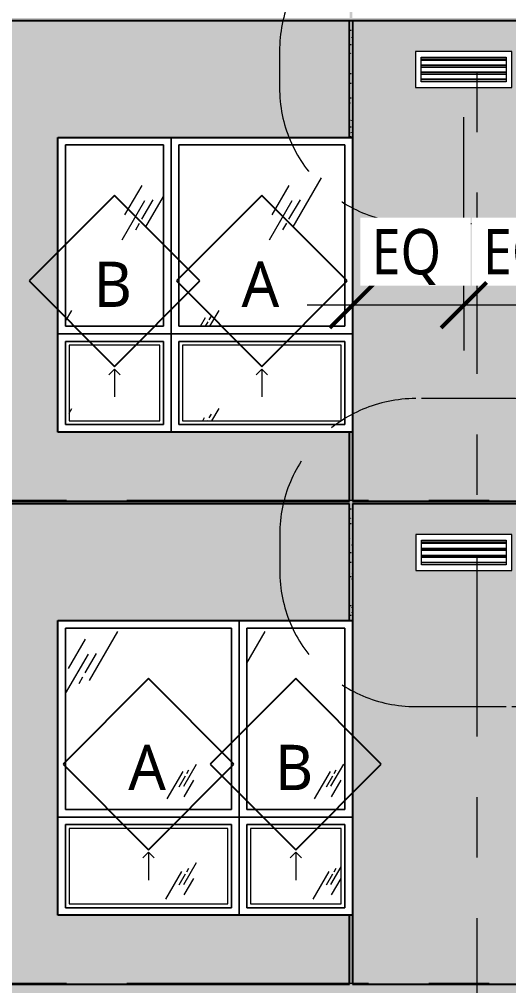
# Model space of a CAD drawing. Header units: inches. Extents: x 6 to 15224, y -733 to 6300.
# Drawn here: x 9800.9 to 9930.5, y 5348.4 to 5604.1 of the extents above; entities that cross this region are included whole.
import ezdxf

# ---------------------------------------------------------------- set-up
doc = ezdxf.new("R2010")
doc.units = ezdxf.units.IN
doc.header["$MEASUREMENT"] = 0
for name, pattern in [('Center 1_2_', [112, 64, -16, 16, -16]), ('Center 3_8_', [96, 48, -16, 16, -16]), ('Hidden 3_16_', [36, 24, -12])]:
    doc.linetypes.add(name, pattern=pattern)
for name, color, linetype, lineweight in [('A-ANNO-DIMS', 211, 'Continuous', 13), ('A-ANNO-DIMS-128', 211, 'Continuous', 13), ('A-FLOR-LEVL', 51, 'Continuous', 13), ('A-GENM', 13, 'Continuous', 18), ('A-GLAZ', 151, 'Continuous', 25), ('A-GLAZ-IDEN', 152, 'Continuous', 25), ('A-GLAZ-SILL', 1, 'Continuous', 18), ('A-WALL', 113, 'Continuous', 25), ('A-WALL-PATT', 111, 'Continuous', 25), ('M-EQPM', 50, 'Continuous', 18), ('M-EQPM-HDLN', 50, 'Hidden 3_16_', 13), ('S-GRID', 1, 'Continuous', 13)]:
    doc.layers.add(name, color=color, linetype=linetype, lineweight=lineweight)
doc.styles.add('Open Sans_5', font='OpenSans-Regular.ttf', dxfattribs={"height": 12})
doc.styles.add('Open Sans_8', font='OpenSans-Regular.ttf', dxfattribs={"width": 0.88, "height": 12})
doc.dimstyles.new('Linear_-_3_32___Rounded_1_4___1', dxfattribs={"dimscale": 12, "dimtxt": 12.89496, "dimasz": 1, "dimexe": 1, "dimexo": 0.666667, "dimgap": 0.333333, "dimtad": 1, "dimrnd": 0.25, "dimzin": 3, "dimdsep": 46, "dimlunit": 4, "dimtxsty": 'Open Sans_8', "dimblk1": 'OBLIQUE', "dimblk2": 'OBLIQUE', "dimsah": 1, "dimcen": 0.09, "dimdle": 1, "dimadec": 3, "dimazin": 2, "dimtfac": 1, "dimtdec": 4, "dimtix": 1, "dimtmove": 0, "dimatfit": 3, "dimfxl": 1, "dimtvp": 1, "dimtfill": 1, "dimfrac": 2, "dimtolj": 1, "dimtzin": 0, "dimarcsym": 2})
pattern_1 = [(0, (10796.0429, 0), (5.12, 1.28), [0.16896, -3.671, 0.16896, -3.671, -20.48]), (0, (10796.0429, 0), (5.12, 1.28), [-7.68, 0.16896, -7.511, 0.16896, -3.671, -8.96]), (0, (10796.0429, 0), (5.12, 1.28), [-19.2, 0.16896, -2.391, 0.16896, -6.231]), (120, (10797.9629, 0.64), (-3.66851252, 3.79405007), [0.16896, -3.671, 0.16896, -3.671, -20.48]), (120, (10797.9629, 0.64), (-3.66851252, 3.79405007), [-7.68, 0.16896, -7.511, 0.16896, -3.671, -8.96]), (120, (10797.9629, 0.64), (-3.66851252, 3.79405007), [-19.2, 0.16896, -2.391, 0.16896, -6.231]), (240, (10798.6029, 3.2), (-1.45148748, -5.07405007), [0.16896, -3.671, 0.16896, -3.671, -20.48]), (240, (10798.6029, 3.2), (-1.45148748, -5.07405007), [-7.68, 0.16896, -7.511, 0.16896, -3.671, -8.96]), (240, (10798.6029, 3.2), (-1.45148748, -5.07405007), [-19.2, 0.16896, -2.391, 0.16896, -6.231])]

# ---------------------------------------------------------------- blocks, each defined once
blk = doc.blocks.new('1-2 WD Adaptive - 4-0_x6_-6_-V167-EAST ELEVATION')
at = {"layer": 'A-GLAZ', "lineweight": 13}
h = blk.add_hatch(dxfattribs=at)
h.set_pattern_fill('FP_350', color=256, style=0, pattern_type=2)
h.set_pattern_definition([(59.808, (2565.497, 5432.806), (144.0017, 239.99866), [9, -754.581]), (59.808, (2564.763, 5426.193), (144.0017, 239.99866), [12, -751.581]), (59.808, (2569.948, 5431.623), (144.0017, 239.99866), [6, -757.581]), (59.808, (2568.359, 5428.844), (144.0017, 239.99866), [2, -761.581]), (59.808, (2571.054, 5429.598), (144.0017, 239.99866), [15, -748.581]), (59.808, (2596.472, 5399.404), (144.0017, 239.99866), [5.063, -758.519]), (59.808, (2596.031, 5401.668), (144.0017, 239.99866), [6.75, -756.831]), (59.808, (2594.822, 5401.525), (144.0017, 239.99866), [3.375, -760.206]), (59.808, (2596.853, 5405.029), (144.0017, 239.99866), [1.125, -762.456]), (59.808, (2591.639, 5398.297), (144.0017, 239.99866), [8.437, -755.144])])
h.paths.add_polyline_path([(2580, 5395), (2580, 5443), (2536, 5443), (2536, 5395)])
at = {"layer": 'A-GLAZ-SILL', "lineweight": 13}
h = blk.add_hatch(dxfattribs=at)
h.set_pattern_fill('FP_349', color=256, style=0, pattern_type=2)
h.set_pattern_definition([(59.808, (2565.497, 5406.806), (144.0017, 239.99866), [9, -754.581]), (59.808, (2564.763, 5400.193), (144.0017, 239.99866), [12, -751.581]), (59.808, (2569.948, 5405.623), (144.0017, 239.99866), [6, -757.581]), (59.808, (2568.359, 5402.844), (144.0017, 239.99866), [2, -761.581]), (59.808, (2571.054, 5403.598), (144.0017, 239.99866), [15, -748.581]), (59.808, (2596.472, 5373.404), (144.0017, 239.99866), [5.063, -758.519]), (59.808, (2596.031, 5375.668), (144.0017, 239.99866), [6.75, -756.831]), (59.808, (2594.822, 5375.525), (144.0017, 239.99866), [3.375, -760.206]), (59.808, (2596.853, 5379.029), (144.0017, 239.99866), [1.125, -762.456]), (59.808, (2591.639, 5372.297), (144.0017, 239.99866), [8.438, -755.144])])
h.paths.add_polyline_path([(2557, 5370), (2579, 5370), (2579, 5390), (2537, 5390), (2537, 5370)])
at = {"layer": 'A-GLAZ', "lineweight": 13}
for p, q in [((2534, 5445), (2582, 5445)), ((2534, 5367), (2534, 5445)), ((2582, 5445), (2582, 5393)), ((2582, 5445), (2582, 5367)), ((2580, 5443), (2536, 5443)), ((2536, 5443), (2536, 5395)), ((2580, 5395), (2580, 5443)), ((2536, 5395), (2580, 5395)), ((2534, 5393), (2582, 5393)), ((2582, 5393), (2534, 5393)), ((2582, 5393), (2582, 5367)), ((2580, 5391), (2536, 5391)), ((2536, 5391), (2536, 5369)), ((2580, 5369), (2580, 5391)), ((2536, 5369), (2580, 5369)), ((2582, 5367), (2534, 5367))]:
    blk.add_line(p, q, dxfattribs=at)
at = {"layer": 'A-GLAZ', "linetype": 'Hidden 3_16_', "lineweight": 13}
for q in [(2556.5, 5382.17), (2559.5, 5382.17), (2558, 5376.33)]:
    blk.add_line((2558, 5383.67), q, dxfattribs=at)
at = {"layer": 'A-GLAZ-SILL'}
for p, q in [((2536, 5443), (2580, 5443)), ((2536, 5395), (2536, 5443)), ((2580, 5443), (2536, 5443)), ((2536, 5443), (2536, 5395)), ((2580, 5443), (2580, 5395)), ((2580, 5395), (2580, 5443)), ((2580, 5395), (2536, 5395)), ((2536, 5395), (2580, 5395)), ((2536, 5391), (2580, 5391)), ((2536, 5369), (2536, 5391)), ((2580, 5391), (2536, 5391)), ((2536, 5391), (2536, 5369)), ((2579, 5390), (2537, 5390)), ((2537, 5390), (2537, 5370)), ((2579, 5370), (2579, 5390)), ((2580, 5391), (2580, 5369)), ((2580, 5369), (2580, 5391)), ((2580, 5369), (2536, 5369)), ((2536, 5369), (2580, 5369)), ((2537, 5370), (2579, 5370))]:
    blk.add_line(p, q, dxfattribs=at)
blk = doc.blocks.new('1-2 WD Adaptive - 2_-6_x6_-6_-V166-EAST ELEVATION')
at = {"layer": 'A-GLAZ', "lineweight": 13}
h = blk.add_hatch(dxfattribs=at)
h.set_pattern_fill('FP_348', color=256, style=0, pattern_type=2)
h.set_pattern_definition([(59.808, (2604.497, 5432.806), (144.0017, 239.99866), [9, -754.581]), (59.808, (2603.763, 5426.193), (144.0017, 239.99866), [12, -751.581]), (59.808, (2608.948, 5431.623), (144.0017, 239.99866), [6, -757.581]), (59.808, (2607.359, 5428.844), (144.0017, 239.99866), [2, -761.581]), (59.808, (2610.054, 5429.598), (144.0017, 239.99866), [15, -748.581]), (59.808, (2635.472, 5399.404), (144.0017, 239.99866), [5.063, -758.519]), (59.808, (2635.031, 5401.668), (144.0017, 239.99866), [6.75, -756.831]), (59.808, (2633.822, 5401.525), (144.0017, 239.99866), [3.375, -760.206]), (59.808, (2635.853, 5405.029), (144.0017, 239.99866), [1.125, -762.456]), (59.808, (2630.639, 5398.297), (144.0017, 239.99866), [8.437, -755.144])])
h.paths.add_polyline_path([(2584, 5395), (2610, 5395), (2610, 5443), (2584, 5443), (2584, 5421)])
at = {"layer": 'A-GLAZ-SILL', "lineweight": 13}
h = blk.add_hatch(dxfattribs=at)
h.set_pattern_fill('FP_347', color=256, style=0, pattern_type=2)
h.set_pattern_definition([(59.808, (2604.497, 5406.806), (144.0017, 239.99866), [9, -754.581]), (59.808, (2603.763, 5400.193), (144.0017, 239.99866), [12, -751.581]), (59.808, (2608.948, 5405.623), (144.0017, 239.99866), [6, -757.581]), (59.808, (2607.359, 5402.844), (144.0017, 239.99866), [2, -761.581]), (59.808, (2610.054, 5403.598), (144.0017, 239.99866), [15, -748.581]), (59.808, (2635.472, 5373.404), (144.0017, 239.99866), [5.063, -758.519]), (59.808, (2635.031, 5375.668), (144.0017, 239.99866), [6.75, -756.831]), (59.808, (2633.822, 5375.525), (144.0017, 239.99866), [3.375, -760.206]), (59.808, (2635.853, 5379.029), (144.0017, 239.99866), [1.125, -762.456]), (59.808, (2630.639, 5372.297), (144.0017, 239.99866), [8.438, -755.144])])
h.paths.add_polyline_path([(2598.29, 5370), (2609, 5370), (2609, 5390), (2585, 5390), (2585, 5370)])
at = {"layer": 'A-GLAZ', "lineweight": 13}
for p, q in [((2582, 5393), (2582, 5445)), ((2582, 5445), (2612, 5445)), ((2582, 5367), (2582, 5445)), ((2612, 5445), (2612, 5367)), ((2610, 5443), (2584, 5443)), ((2584, 5443), (2584, 5395)), ((2610, 5395), (2610, 5443)), ((2584, 5395), (2610, 5395)), ((2582, 5367), (2582, 5393)), ((2582, 5393), (2612, 5393)), ((2612, 5393), (2582, 5393)), ((2610, 5391), (2584, 5391)), ((2584, 5391), (2584, 5369)), ((2610, 5369), (2610, 5391)), ((2584, 5369), (2610, 5369)), ((2612, 5367), (2582, 5367))]:
    blk.add_line(p, q, dxfattribs=at)
at = {"layer": 'A-GLAZ', "linetype": 'Hidden 3_16_', "lineweight": 13}
for q in [(2595.5, 5382.17), (2598.5, 5382.17), (2597, 5376.33)]:
    blk.add_line((2597, 5383.67), q, dxfattribs=at)
at = {"layer": 'A-GLAZ-SILL'}
for p, q in [((2584, 5443), (2610, 5443)), ((2584, 5395), (2584, 5443)), ((2610, 5443), (2584, 5443)), ((2584, 5443), (2584, 5395)), ((2610, 5443), (2610, 5395)), ((2610, 5395), (2610, 5443)), ((2610, 5395), (2584, 5395)), ((2584, 5395), (2610, 5395)), ((2584, 5391), (2610, 5391)), ((2584, 5369), (2584, 5391)), ((2610, 5391), (2584, 5391)), ((2584, 5391), (2584, 5369)), ((2609, 5390), (2585, 5390)), ((2585, 5390), (2585, 5370)), ((2609, 5370), (2609, 5390)), ((2610, 5391), (2610, 5369)), ((2610, 5369), (2610, 5391)), ((2610, 5369), (2584, 5369)), ((2584, 5369), (2610, 5369)), ((2585, 5370), (2609, 5370))]:
    blk.add_line(p, q, dxfattribs=at)
blk = doc.blocks.new('1-2 WD Adaptive - 2_-6_x6_-6_-17821690-EAST ELEVATION')
at = {"layer": 'A-GLAZ', "lineweight": 13}
h = blk.add_hatch(dxfattribs=at)
h.set_pattern_fill('FP_340', color=256, style=0, pattern_type=2)
h.set_pattern_definition([(59.808, (3396.497, 5432.806), (144.0017, 239.99866), [9, -754.581]), (59.808, (3395.763, 5426.193), (144.0017, 239.99866), [12, -751.581]), (59.808, (3400.948, 5431.623), (144.0017, 239.99866), [6, -757.581]), (59.808, (3399.359, 5428.844), (144.0017, 239.99866), [2, -761.581]), (59.808, (3402.054, 5429.598), (144.0017, 239.99866), [15, -748.581]), (59.808, (3427.472, 5399.404), (144.0017, 239.99866), [5.063, -758.519]), (59.808, (3427.031, 5401.668), (144.0017, 239.99866), [6.75, -756.831]), (59.808, (3425.822, 5401.525), (144.0017, 239.99866), [3.375, -760.206]), (59.808, (3427.853, 5405.029), (144.0017, 239.99866), [1.125, -762.456]), (59.808, (3422.639, 5398.297), (144.0017, 239.99866), [8.437, -755.144])])
h.paths.add_polyline_path([(3376, 5395), (3402, 5395), (3402, 5443), (3376, 5443), (3376, 5421)])
at = {"layer": 'A-GLAZ-SILL', "lineweight": 13}
h = blk.add_hatch(dxfattribs=at)
h.set_pattern_fill('FP_339', color=256, style=0, pattern_type=2)
h.set_pattern_definition([(59.808, (3396.497, 5406.806), (144.0017, 239.99866), [9, -754.581]), (59.808, (3395.763, 5400.193), (144.0017, 239.99866), [12, -751.581]), (59.808, (3400.948, 5405.623), (144.0017, 239.99866), [6, -757.581]), (59.808, (3399.359, 5402.844), (144.0017, 239.99866), [2, -761.581]), (59.808, (3402.054, 5403.598), (144.0017, 239.99866), [15, -748.581]), (59.808, (3427.472, 5373.404), (144.0017, 239.99866), [5.063, -758.519]), (59.808, (3427.031, 5375.668), (144.0017, 239.99866), [6.75, -756.831]), (59.808, (3425.822, 5375.525), (144.0017, 239.99866), [3.375, -760.206]), (59.808, (3427.853, 5379.029), (144.0017, 239.99866), [1.125, -762.456]), (59.808, (3422.639, 5372.297), (144.0017, 239.99866), [8.438, -755.144])])
h.paths.add_polyline_path([(3382.45, 5370), (3401, 5370), (3401, 5390), (3377, 5390), (3377, 5370)])
at = {"layer": 'A-GLAZ', "lineweight": 13}
for p, q in [((3374, 5445), (3404, 5445)), ((3374, 5367), (3374, 5445)), ((3404, 5445), (3404, 5393)), ((3404, 5445), (3404, 5367)), ((3402, 5443), (3376, 5443)), ((3376, 5443), (3376, 5395)), ((3402, 5395), (3402, 5443)), ((3376, 5395), (3402, 5395)), ((3374, 5393), (3404, 5393)), ((3404, 5393), (3374, 5393)), ((3404, 5393), (3404, 5367)), ((3402, 5391), (3376, 5391)), ((3376, 5391), (3376, 5369)), ((3402, 5369), (3402, 5391)), ((3376, 5369), (3402, 5369)), ((3404, 5367), (3374, 5367))]:
    blk.add_line(p, q, dxfattribs=at)
at = {"layer": 'A-GLAZ', "linetype": 'Hidden 3_16_', "lineweight": 13}
for q in [(3387.5, 5382.17), (3390.5, 5382.17), (3389, 5376.33)]:
    blk.add_line((3389, 5383.67), q, dxfattribs=at)
at = {"layer": 'A-GLAZ-SILL'}
for p, q in [((3376, 5443), (3402, 5443)), ((3376, 5395), (3376, 5443)), ((3402, 5443), (3376, 5443)), ((3376, 5443), (3376, 5395)), ((3402, 5443), (3402, 5395)), ((3402, 5395), (3402, 5443)), ((3402, 5395), (3376, 5395)), ((3376, 5395), (3402, 5395)), ((3376, 5391), (3402, 5391)), ((3376, 5369), (3376, 5391)), ((3402, 5391), (3376, 5391)), ((3376, 5391), (3376, 5369)), ((3401, 5390), (3377, 5390)), ((3377, 5390), (3377, 5370)), ((3401, 5370), (3401, 5390)), ((3402, 5391), (3402, 5369)), ((3402, 5369), (3402, 5391)), ((3402, 5369), (3376, 5369)), ((3376, 5369), (3402, 5369)), ((3377, 5370), (3401, 5370))]:
    blk.add_line(p, q, dxfattribs=at)
blk = doc.blocks.new('1-2 WD Adaptive - 4-0_x6_-6_-12420702-EAST ELEVATION')
at = {"layer": 'A-GLAZ', "lineweight": 13}
h = blk.add_hatch(dxfattribs=at)
h.set_pattern_fill('FP_338', color=256, style=0, pattern_type=2)
h.set_pattern_definition([(59.808, (3435.497, 5432.806), (144.0017, 239.99866), [9, -754.581]), (59.808, (3434.763, 5426.193), (144.0017, 239.99866), [12, -751.581]), (59.808, (3439.948, 5431.623), (144.0017, 239.99866), [6, -757.581]), (59.808, (3438.359, 5428.844), (144.0017, 239.99866), [2, -761.581]), (59.808, (3441.054, 5429.598), (144.0017, 239.99866), [15, -748.581]), (59.808, (3466.472, 5399.404), (144.0017, 239.99866), [5.063, -758.519]), (59.808, (3466.031, 5401.668), (144.0017, 239.99866), [6.75, -756.831]), (59.808, (3464.822, 5401.525), (144.0017, 239.99866), [3.375, -760.206]), (59.808, (3466.853, 5405.029), (144.0017, 239.99866), [1.125, -762.456]), (59.808, (3461.639, 5398.297), (144.0017, 239.99866), [8.437, -755.144])])
h.paths.add_polyline_path([(3450, 5395), (3450, 5443), (3406, 5443), (3406, 5395), (3447.8, 5395)])
at = {"layer": 'A-GLAZ-SILL', "lineweight": 13}
h = blk.add_hatch(dxfattribs=at)
h.set_pattern_fill('FP_337', color=256, style=0, pattern_type=2)
h.set_pattern_definition([(59.808, (3435.497, 5406.806), (144.0017, 239.99866), [9, -754.581]), (59.808, (3434.763, 5400.193), (144.0017, 239.99866), [12, -751.581]), (59.808, (3439.948, 5405.623), (144.0017, 239.99866), [6, -757.581]), (59.808, (3438.359, 5402.844), (144.0017, 239.99866), [2, -761.581]), (59.808, (3441.054, 5403.598), (144.0017, 239.99866), [15, -748.581]), (59.808, (3466.472, 5373.404), (144.0017, 239.99866), [5.063, -758.519]), (59.808, (3466.031, 5375.668), (144.0017, 239.99866), [6.75, -756.831]), (59.808, (3464.822, 5375.525), (144.0017, 239.99866), [3.375, -760.206]), (59.808, (3466.853, 5379.029), (144.0017, 239.99866), [1.125, -762.456]), (59.808, (3461.639, 5372.297), (144.0017, 239.99866), [8.438, -755.144])])
h.paths.add_polyline_path([(3415.13, 5370), (3449, 5370), (3449, 5390), (3407, 5390), (3407, 5370)])
at = {"layer": 'A-GLAZ', "lineweight": 13}
for p, q in [((3404, 5393), (3404, 5445)), ((3404, 5445), (3452, 5445)), ((3404, 5367), (3404, 5445)), ((3452, 5445), (3452, 5367)), ((3450, 5443), (3406, 5443)), ((3406, 5443), (3406, 5395)), ((3450, 5395), (3450, 5443)), ((3406, 5395), (3450, 5395)), ((3404, 5367), (3404, 5393)), ((3404, 5393), (3452, 5393)), ((3452, 5393), (3404, 5393)), ((3450, 5391), (3406, 5391)), ((3406, 5391), (3406, 5369)), ((3450, 5369), (3450, 5391)), ((3406, 5369), (3450, 5369)), ((3452, 5367), (3404, 5367))]:
    blk.add_line(p, q, dxfattribs=at)
at = {"layer": 'A-GLAZ', "linetype": 'Hidden 3_16_', "lineweight": 13}
for q in [(3426.5, 5382.17), (3429.5, 5382.17), (3428, 5376.33)]:
    blk.add_line((3428, 5383.67), q, dxfattribs=at)
at = {"layer": 'A-GLAZ-SILL'}
for p, q in [((3406, 5443), (3450, 5443)), ((3406, 5395), (3406, 5443)), ((3450, 5443), (3406, 5443)), ((3406, 5443), (3406, 5395)), ((3450, 5443), (3450, 5395)), ((3450, 5395), (3450, 5443)), ((3450, 5395), (3406, 5395)), ((3406, 5395), (3450, 5395)), ((3406, 5391), (3450, 5391)), ((3406, 5369), (3406, 5391)), ((3450, 5391), (3406, 5391)), ((3406, 5391), (3406, 5369)), ((3449, 5390), (3407, 5390)), ((3407, 5390), (3407, 5370)), ((3449, 5370), (3449, 5390)), ((3450, 5391), (3450, 5369)), ((3450, 5369), (3450, 5391)), ((3450, 5369), (3406, 5369)), ((3406, 5369), (3450, 5369)), ((3407, 5370), (3449, 5370))]:
    blk.add_line(p, q, dxfattribs=at)
blk = doc.blocks.new('ME Louvers w Trim-AM - 24_ x 8_-17810076-EAST ELEVATION')
at = {"layer": 'A-GENM', "lineweight": 13}
for p, q in [((355.25, 5465.75), (332.75, 5465.75)), ((332.75, 5465.48), (355.25, 5465.48)), ((355.25, 5464.1), (332.75, 5464.1)), ((355.25, 5463.95), (332.75, 5463.95)), ((355.25, 5463.9), (332.75, 5463.9)), ((332.75, 5463.63), (355.25, 5463.63)), ((355.25, 5462.25), (332.75, 5462.25)), ((355.25, 5462.1), (332.75, 5462.1)), ((355.25, 5462.05), (332.75, 5462.05)), ((332.75, 5461.78), (355.25, 5461.78)), ((355.25, 5460.4), (332.75, 5460.4)), ((355.25, 5460.25), (332.75, 5460.25))]:
    blk.add_line(p, q, dxfattribs=at)
at = {"layer": 'M-EQPM'}
for p, q in [((331.25, 5467.75), (331.25, 5458.25)), ((356.75, 5467.75), (331.25, 5467.75)), ((332.75, 5466.25), (355.25, 5466.25)), ((332.75, 5459.75), (332.75, 5466.25)), ((355.25, 5466.25), (355.25, 5459.75)), ((356.75, 5458.25), (356.75, 5467.75)), ((331.25, 5458.25), (356.75, 5458.25)), ((355.25, 5459.75), (332.75, 5459.75))]:
    blk.add_line(p, q, dxfattribs=at)
at = {"layer": 'M-EQPM-HDLN'}
for p, q in [((356.75, 5503.75), (331.25, 5503.75)), ((295.25, 5467.75), (295.25, 5458.25)), ((392.75, 5458.25), (392.75, 5467.75)), ((331.25, 5422.25), (356.75, 5422.25))]:
    blk.add_line(p, q, dxfattribs=at)
for centre, start, end in [((331.25, 5467.75), 90, 180), ((356.75, 5467.75), 0, 90), ((331.25, 5458.25), 180, 270), ((356.75, 5458.25), 270, 360)]:
    blk.add_arc(centre, 36, start, end, dxfattribs=at)
blk = doc.blocks.new('TAG Window-AM - Standard-51685-EAST ELEVATION')
at = {"layer": 'A-GLAZ-IDEN'}
for p, q in [((3827, 5941.13), (3804.37, 5918.5)), ((3849.63, 5918.5), (3827, 5941.13)), ((3804.37, 5918.5), (3827, 5895.87)), ((3827, 5895.87), (3849.63, 5918.5))]:
    blk.add_line(p, q, dxfattribs=at)
blk = doc.blocks.new('DIMBLOCK57-EAST ELEVATION')
at = {"layer": 'A-ANNO-DIMS-128'}
for p, q in [((9918.62, 5528.49), (9918.62, 5578.27)), ((9948.12, 5528.49), (9948.12, 5540.49)), ((9960.12, 5528.49), (9918.62, 5528.49)), ((9918.62, 5528.49), (9918.62, 5516.49)), ((9948.12, 5528.49), (9948.12, 5528))]:
    blk.add_line(p, q, dxfattribs=at)
at = {"layer": 'A-ANNO-DIMS-128', "lineweight": 50}
for p, q in [((9918.62, 5528.49), (9924.62, 5534.49)), ((9948.12, 5528.49), (9954.12, 5534.49)), ((9918.62, 5528.49), (9912.62, 5522.49)), ((9948.12, 5528.49), (9942.12, 5522.49))]:
    blk.add_line(p, q, dxfattribs=at)
at = {"layer": 'A-ANNO-DIMS-128', "color": 0, "insert": (9923.7, 5548.63), "char_height": 12, "width": 23.2109, "attachment_point": 1, "line_spacing_factor": 1.151336, "style": 'Open Sans_8', "bg_fill": 3, "box_fill_scale": 1.25, "bg_fill_color": 256, "bg_fill_true_color": 13158600, "bg_fill_transparency": 0}
blk.add_mtext('EQ', dxfattribs=at)
blk = doc.blocks.new('_Oblique')
at = {"color": 0, "linetype": 'ByBlock', "lineweight": -2}
blk.add_line((-0.5, -0.5), (0.5, 0.5), dxfattribs=at)
blk = doc.blocks.new('DIMBLOCK58-EAST ELEVATION')
at = {"layer": 'A-ANNO-DIMS-128'}
for p, q in [((9918.62, 5528.49), (9918.62, 5578.27)), ((9889.12, 5528.49), (9889.12, 5540.49)), ((9918.62, 5528.49), (9877.12, 5528.49)), ((9889.12, 5528.49), (9889.12, 5528)), ((9918.62, 5528.49), (9918.62, 5516.49))]:
    blk.add_line(p, q, dxfattribs=at)
at = {"layer": 'A-ANNO-DIMS-128', "lineweight": 50}
for p, q in [((9889.12, 5528.49), (9895.12, 5534.49)), ((9918.62, 5528.49), (9924.62, 5534.49)), ((9889.12, 5528.49), (9883.12, 5522.49)), ((9918.62, 5528.49), (9912.62, 5522.49))]:
    blk.add_line(p, q, dxfattribs=at)
at = {"layer": 'A-ANNO-DIMS-128', "color": 0, "insert": (9894.2, 5548.63), "char_height": 12, "width": 23.2109, "attachment_point": 1, "line_spacing_factor": 1.151336, "style": 'Open Sans_8', "bg_fill": 3, "box_fill_scale": 1.25, "bg_fill_color": 256, "bg_fill_true_color": 13158600, "bg_fill_transparency": 0}
blk.add_mtext('EQ', dxfattribs=at)

msp = doc.modelspace()

# ---------------------------------------------------------------- hatches: boundary and pattern name
at = {"layer": 'A-WALL-PATT', "lineweight": 13}
h = msp.add_hatch(dxfattribs=at)
h.set_pattern_fill('FP_310', color=256, style=0, pattern_type=2)
h.set_pattern_definition(pattern_1)
h.paths.add_polyline_path([(12348.55442555, 5603.75), (12348.55442555, 5604.5), (11659.92942555, 5604.5), (11659.92942555, 5622.75), (11659.17942555, 5622.75), (11659.17942555, 5604.5), (10764.49192555, 5604.5), (10764.49192555, 5731.625), (10763.74192555, 5731.625), (10763.74192555, 5604.5), (9889.11692555, 5604.5), (9889.11692555, 5622.75), (9888.36692555, 5622.75), (9888.36692555, 5604.5), (9024.11692555, 5604.5), (9024.11692555, 5622.75), (9023.36692555, 5622.75), (9023.36692555, 5604.5), (8816.17942555, 5604.5), (8816.17942555, 5603.75), (12330.11692555, 5603.75)])
h = msp.add_hatch(dxfattribs=at)
h.set_pattern_fill('FP_310', color=256, style=0, pattern_type=2)
h.set_pattern_definition(pattern_1)
h.paths.add_polyline_path([(8815.17942555, 5476.625), (9023.36692555, 5476.625), (9023.36692555, 5494.875), (8952.11692555, 5494.875), (8952.11692555, 5572.875), (9023.36692555, 5572.875), (9023.36692555, 5603.75), (8815.17942555, 5603.75), (8815.17942555, 5499.29390516)])
h.paths.add_polyline_path([(9024.11692555, 5476.625), (9888.36692555, 5476.625), (9888.36692555, 5494.875), (9811.11692555, 5494.875), (9811.11692555, 5572.875), (9888.36692555, 5572.875), (9888.36692555, 5603.75), (9024.11692555, 5603.75), (9024.11692555, 5480.23823849)])
h.paths.add_polyline_path([(9889.11692555, 5476.625), (10763.74192555, 5476.625), (10763.74192555, 5603.75), (9889.11692555, 5603.75), (9889.11692555, 5480.23823849)])
h.paths.add_polyline_path([(12348.55442555, 5476.625), (12348.55442555, 5603.75), (11659.92942555, 5603.75), (11659.92942555, 5572.875), (11707.11692555, 5572.875), (11707.11692555, 5494.875), (11659.92942555, 5494.875), (11659.92942555, 5476.625), (12325.91738735, 5476.625)])
h.paths.add_polyline_path([(10764.49192555, 5476.625), (11659.17942555, 5476.625), (11659.17942555, 5494.875), (11659.11692555, 5494.875), (11659.11692555, 5572.875), (11659.17942555, 5572.875), (11659.17942555, 5603.75), (10764.49192555, 5603.75), (10764.49192555, 5480.23823849)])
h.paths.add_polyline_path([(12228.11692555, 5494.875), (12228.11692555, 5572.875), (12330.11692555, 5572.875), (12330.11692555, 5494.875), (12260.57005402, 5494.875)])
h.paths.add_polyline_path([(12060.61692555, 5494.875), (11988.61692555, 5494.875), (11988.61692555, 5572.875), (12060.61692555, 5572.875), (12060.61692555, 5499.29390516)])
h.paths.add_polyline_path([(12162.54905402, 5494.875), (12132.11692555, 5494.875), (12132.11692555, 5572.875), (12180.11692555, 5572.875), (12180.11692555, 5494.875)])
h.paths.add_polyline_path([(11586.11692555, 5494.875), (11514.11692555, 5494.875), (11514.11692555, 5572.875), (11586.11692555, 5572.875), (11586.11692555, 5499.29390516)])
h.paths.add_polyline_path([(11820.11692555, 5494.875), (11742.11692555, 5494.875), (11742.11692555, 5572.875), (11820.11692555, 5572.875), (11820.11692555, 5499.29390516)])
h.paths.add_polyline_path([(11892.11692555, 5494.875), (11892.11692555, 5572.875), (11940.11692555, 5572.875), (11940.11692555, 5494.875), (11933.83338735, 5494.875)])
h.paths.add_polyline_path([(11244.11692555, 5494.875), (11172.11692555, 5494.875), (11172.11692555, 5572.875), (11244.11692555, 5572.875), (11244.11692555, 5499.29390516)])
h.paths.add_polyline_path([(11476.40205402, 5494.875), (11412.11692555, 5494.875), (11412.11692555, 5572.875), (11490.11692555, 5572.875), (11490.11692555, 5494.875)])
h.paths.add_polyline_path([(11316.11692555, 5494.875), (11316.11692555, 5572.875), (11364.11692555, 5572.875), (11364.11692555, 5494.875), (11345.70738735, 5494.875)])
h.paths.add_polyline_path([(11116.99172069, 5494.875), (11100.11692555, 5494.875), (11100.11692555, 5572.875), (11148.11692555, 5572.875), (11148.11692555, 5494.875)])
h.paths.add_polyline_path([(10854.11692555, 5494.875), (10782.11692555, 5494.875), (10782.11692555, 5572.875), (10854.11692555, 5572.875), (10854.11692555, 5499.29390516)])
h.paths.add_polyline_path([(10953.62338735, 5494.875), (10878.11692555, 5494.875), (10878.11692555, 5572.875), (10956.11692555, 5572.875), (10956.11692555, 5494.875)])
h.paths.add_polyline_path([(10554.11692555, 5494.875), (10482.11692555, 5494.875), (10482.11692555, 5572.875), (10554.11692555, 5572.875), (10554.11692555, 5499.29390516)])
h.paths.add_polyline_path([(11028.11692555, 5494.875), (11028.11692555, 5572.875), (11076.11692555, 5572.875), (11076.11692555, 5494.875)])
h.paths.add_polyline_path([(10698.11692555, 5494.875), (10698.11692555, 5572.875), (10746.11692555, 5572.875), (10746.11692555, 5494.875)])
h.paths.add_polyline_path([(10674.11692555, 5494.875), (10626.11692555, 5494.875), (10626.11692555, 5572.875), (10674.11692555, 5572.875), (10674.11692555, 5499.29390516)])
h.paths.add_polyline_path([(10380.11692555, 5494.875), (10380.11692555, 5572.875), (10458.11692555, 5572.875), (10458.11692555, 5494.875), (10430.84472069, 5494.875)])
h.paths.add_polyline_path([(9258.11692555, 5494.875), (9258.11692555, 5572.875), (9330.11692555, 5572.875), (9330.11692555, 5494.875), (9319.94005402, 5494.875)])
h.paths.add_polyline_path([(9402.11692555, 5494.875), (9402.11692555, 5572.875), (9450.11692555, 5572.875), (9450.11692555, 5494.875)])
h.paths.add_polyline_path([(9646.67672069, 5494.875), (9594.11692555, 5494.875), (9594.11692555, 5572.875), (9666.11692555, 5572.875), (9666.11692555, 5494.875)])
h.paths.add_polyline_path([(10320.11692555, 5494.875), (10272.11692555, 5494.875), (10272.11692555, 5572.875), (10320.11692555, 5572.875), (10320.11692555, 5499.29390516)])
h.paths.add_polyline_path([(10212.11692555, 5494.875), (10164.11692555, 5494.875), (10164.11692555, 5572.875), (10212.11692555, 5572.875), (10212.11692555, 5499.29390516)])
h.paths.add_polyline_path([(10116.11692555, 5494.875), (10068.11692555, 5494.875), (10068.11692555, 5572.875), (10116.11692555, 5572.875), (10116.11692555, 5499.29390516)])
h.paths.add_polyline_path([(10006.08705402, 5494.875), (9948.11692555, 5494.875), (9948.11692555, 5572.875), (10020.11692555, 5572.875), (10020.11692555, 5494.875)])
h.paths.add_polyline_path([(9739.11692555, 5494.875), (9739.11692555, 5572.875), (9787.11692555, 5572.875), (9787.11692555, 5494.875), (9744.69772069, 5494.875)])
h.paths.add_polyline_path([(9474.11692555, 5494.875), (9474.11692555, 5572.875), (9522.11692555, 5572.875), (9522.11692555, 5494.875), (9515.98205402, 5494.875)])
h.paths.add_polyline_path([(9108.11692555, 5494.875), (9108.11692555, 5572.875), (9186.11692555, 5572.875), (9186.11692555, 5494.875), (9123.89805402, 5494.875)])
h.paths.add_polyline_path([(8880.11692555, 5494.875), (8880.11692555, 5572.875), (8928.11692555, 5572.875), (8928.11692555, 5494.875), (8927.85605402, 5494.875)])
h.paths.add_polyline_path([(10986.29705402, 5586.125), (10979.80442555, 5586.125), (10979.80442555, 5595.625), (11005.30442555, 5595.625), (11005.30442555, 5586.125), (11002.63388735, 5586.125)])
h.paths.add_polyline_path([(11622.85248941, 5586.125), (11597.80442555, 5586.125), (11597.80442555, 5595.625), (11623.30442555, 5595.625), (11623.30442555, 5586.125)])
h.paths.add_polyline_path([(10251.13955402, 5586.125), (10229.80442555, 5586.125), (10229.80442555, 5595.625), (10255.30442555, 5595.625), (10255.30442555, 5586.125), (10253.80442555, 5586.125)])
h.paths.add_polyline_path([(9055.30442555, 5586.125), (9053.80442555, 5586.125), (9053.80442555, 5595.625), (9079.30442555, 5595.625), (9079.30442555, 5586.125), (9058.55072069, 5586.125)])
h.paths.add_polyline_path([(12205.81670233, 5586.125), (12203.80442555, 5586.125), (12203.80442555, 5595.625), (12229.30442555, 5595.625), (12229.30442555, 5586.125), (12227.80442555, 5586.125)])
h.paths.add_polyline_path([(10019.80442555, 5586.125), (10019.80442555, 5595.625), (10045.30442555, 5595.625), (10045.30442555, 5586.125), (10020.53098805, 5586.125)])
h.paths.add_polyline_path([(9929.80442555, 5586.125), (9905.80442555, 5586.125), (9905.80442555, 5595.625), (9931.30442555, 5595.625), (9931.30442555, 5586.125)])
h.paths.add_polyline_path([(9233.80442555, 5586.125), (9209.80442555, 5586.125), (9209.80442555, 5595.625), (9235.30442555, 5595.625), (9235.30442555, 5586.125)])
h.paths.add_polyline_path([(10865.4740684, 5586.125), (10841.36692555, 5586.125), (10841.36692555, 5595.625), (10866.86692555, 5595.625), (10866.86692555, 5586.125), (10866.75978269, 5586.125)])
h.paths.add_polyline_path([(11291.80442555, 5586.125), (11267.80442555, 5586.125), (11267.80442555, 5595.625), (11293.30442555, 5595.625), (11293.30442555, 5586.125)])
h.paths.add_polyline_path([(12107.80442555, 5586.125), (12083.80442555, 5586.125), (12083.80442555, 5595.625), (12109.30442555, 5595.625), (12109.30442555, 5586.125)])
h.paths.add_polyline_path([(9713.80442555, 5586.125), (9689.80442555, 5586.125), (9689.80442555, 5595.625), (9715.30442555, 5595.625), (9715.30442555, 5586.125)])
h.paths.add_polyline_path([(10601.80442555, 5586.125), (10577.80442555, 5586.125), (10577.80442555, 5595.625), (10603.30442555, 5595.625), (10603.30442555, 5586.125)])
h.paths.add_polyline_path([(11847.10241662, 5586.125), (11843.80442555, 5586.125), (11843.80442555, 5595.625), (11869.30442555, 5595.625), (11869.30442555, 5586.125), (11852.14922069, 5586.125)])
h.paths.add_polyline_path([(9557.80442555, 5586.125), (9557.80442555, 5595.625), (9583.30442555, 5595.625), (9583.30442555, 5586.125), (9558.25738071, 5586.125)])
h.paths.add_polyline_path([(10361.80442555, 5586.125), (10337.80442555, 5586.125), (10337.80442555, 5595.625), (10363.30442555, 5595.625), (10363.30442555, 5586.125)])
h = msp.add_hatch(dxfattribs=at)
h.set_pattern_fill('FP_310', color=256, style=0, pattern_type=2)
h.set_pattern_definition(pattern_1)
h.paths.add_polyline_path([(10602.11692555, 5475.875), (12348.55442555, 5475.875), (12348.55442555, 5476.625), (11659.92942555, 5476.625), (11659.92942555, 5494.875), (11659.17942555, 5494.875), (11659.17942555, 5476.625), (10764.49192555, 5476.625), (10764.49192555, 5603.75), (10763.74192555, 5603.75), (10763.74192555, 5476.625), (9889.11692555, 5476.625), (9889.11692555, 5494.875), (9888.36692555, 5494.875), (9888.36692555, 5476.625), (9024.11692555, 5476.625), (9024.11692555, 5494.875), (9023.36692555, 5494.875), (9023.36692555, 5476.625), (8816.17942555, 5476.625), (8816.17942555, 5475.875), (10594.21305402, 5475.875)])
h = msp.add_hatch(dxfattribs=at)
h.set_pattern_fill('FP_310', color=256, style=0, pattern_type=2)
h.set_pattern_definition(pattern_1)
h.paths.add_polyline_path([(9888.36692555, 5572.875), (9889.11692555, 5572.875), (9889.11692555, 5603.75), (9888.36692555, 5603.75), (9888.36692555, 5575.51657183)])
h = msp.add_hatch(dxfattribs=at)
h.set_pattern_fill('FP_310', color=256, style=0, pattern_type=2)
h.set_pattern_definition(pattern_1)
h.paths.add_polyline_path([(8824.86692555, 5330.25), (9023.36692555, 5330.25), (9023.36692555, 5348), (8824.86692555, 5348), (8824.86692555, 5346.84857183)])
h.paths.add_polyline_path([(11517.24413735, 5330.25), (11659.17942555, 5330.25), (11659.17942555, 5348), (10764.49192555, 5348), (10764.49192555, 5330.25), (11509.07572069, 5330.25)])
h.paths.add_polyline_path([(11659.92942555, 5330.25), (12348.55442555, 5330.25), (12348.55442555, 5348), (11659.92942555, 5348), (11659.92942555, 5346.84857183)])
h.paths.add_polyline_path([(9024.11692555, 5330.25), (9888.36692555, 5330.25), (9888.36692555, 5348), (9024.11692555, 5348), (9024.11692555, 5346.84857183)])
h.paths.add_polyline_path([(10267.47638735, 5330.25), (10763.74192555, 5330.25), (10763.74192555, 5348), (9889.11692555, 5348), (9889.11692555, 5330.25), (10234.80272069, 5330.25)])
h.paths.add_polyline_path([(8927.85605402, 5348.75), (9023.36692555, 5348.75), (9023.36692555, 5367), (8976.11692555, 5367), (8976.11692555, 5445), (9023.36692555, 5445), (9023.36692555, 5475.875), (8824.86692555, 5475.875), (8824.86692555, 5348.75), (8862.50872069, 5348.75)])
h.paths.add_polyline_path([(10757.58138735, 5348.75), (10763.74192555, 5348.75), (10763.74192555, 5475.875), (9889.11692555, 5475.875), (9889.11692555, 5348.75), (10692.23405402, 5348.75)])
h.paths.add_polyline_path([(12227.89638735, 5348.75), (12348.55442555, 5348.75), (12348.55442555, 5475.875), (11659.92942555, 5475.875), (11659.92942555, 5445), (11707.11692555, 5445), (11707.11692555, 5367), (11659.92942555, 5367), (11659.92942555, 5348.75), (12195.22272069, 5348.75)])
h.paths.add_polyline_path([(9319.94005402, 5348.75), (9888.36692555, 5348.75), (9888.36692555, 5367), (9811.11692555, 5367), (9811.11692555, 5445), (9888.36692555, 5445), (9888.36692555, 5475.875), (9024.11692555, 5475.875), (9024.11692555, 5348.75), (9254.59272069, 5348.75)])
h.paths.add_polyline_path([(11476.40205402, 5348.75), (11659.17942555, 5348.75), (11659.17942555, 5367), (11659.11692555, 5367), (11659.11692555, 5445), (11659.17942555, 5445), (11659.17942555, 5475.875), (10764.49192555, 5475.875), (10764.49192555, 5348.75), (11411.05472069, 5348.75)])
h.paths.add_polyline_path([(11940.11692555, 5367), (11868.11692555, 5367), (11868.11692555, 5445), (11940.11692555, 5445), (11940.11692555, 5423.07123849)])
h.paths.add_polyline_path([(12204.11692555, 5367), (12132.11692555, 5367), (12132.11692555, 5445), (12204.11692555, 5445), (12204.11692555, 5384.95990516)])
h.paths.add_polyline_path([(12330.11692555, 5367), (12252.11692555, 5367), (12252.11692555, 5445), (12330.11692555, 5445), (12330.11692555, 5384.95990516)])
h.paths.add_polyline_path([(12060.61692555, 5367), (12012.61692555, 5367), (12012.61692555, 5445), (12060.61692555, 5445), (12060.61692555, 5423.07123849)])
h.paths.add_polyline_path([(11316.11692555, 5367), (11316.11692555, 5445), (11388.11692555, 5445), (11388.11692555, 5367), (11345.70738735, 5367)])
h.paths.add_polyline_path([(11820.11692555, 5367), (11742.11692555, 5367), (11742.11692555, 5445), (11820.11692555, 5445), (11820.11692555, 5384.95990516)])
h.paths.add_polyline_path([(11514.11692555, 5367), (11514.11692555, 5445), (11562.11692555, 5445), (11562.11692555, 5367), (11541.74938735, 5367)])
h.paths.add_polyline_path([(11490.11692555, 5367), (11412.11692555, 5367), (11412.11692555, 5445), (11490.11692555, 5445), (11490.11692555, 5384.95990516)])
h.paths.add_polyline_path([(11244.11692555, 5367), (11196.11692555, 5367), (11196.11692555, 5445), (11244.11692555, 5445), (11244.11692555, 5384.95990516)])
h.paths.add_polyline_path([(10602.11692555, 5367), (10602.11692555, 5445), (10674.11692555, 5445), (10674.11692555, 5367), (10626.88672069, 5367)])
h.paths.add_polyline_path([(11148.11692555, 5367), (11100.11692555, 5367), (11100.11692555, 5445), (11148.11692555, 5445), (11148.11692555, 5384.95990516)])
h.paths.add_polyline_path([(11018.97072069, 5367), (11004.11692555, 5367), (11004.11692555, 5445), (11076.11692555, 5445), (11076.11692555, 5367)])
h.paths.add_polyline_path([(10956.11692555, 5367), (10878.11692555, 5367), (10878.11692555, 5445), (10956.11692555, 5445), (10956.11692555, 5423.07123849)])
h.paths.add_polyline_path([(10344.11692555, 5367), (10272.11692555, 5367), (10272.11692555, 5445), (10344.11692555, 5445), (10344.11692555, 5423.07123849)])
h.paths.add_polyline_path([(10746.11692555, 5367), (10698.11692555, 5367), (10698.11692555, 5445), (10746.11692555, 5445), (10746.11692555, 5423.07123849)])
h.paths.add_polyline_path([(10790.25505402, 5367), (10782.11692555, 5367), (10782.11692555, 5445), (10830.11692555, 5445), (10830.11692555, 5367), (10822.92872069, 5367)])
h.paths.add_polyline_path([(10380.11692555, 5367), (10380.11692555, 5445), (10458.11692555, 5445), (10458.11692555, 5367), (10430.84472069, 5367)])
h.paths.add_polyline_path([(9378.11692555, 5367), (9378.11692555, 5445), (9450.11692555, 5445), (9450.11692555, 5367), (9385.28738735, 5367)])
h.paths.add_polyline_path([(10212.11692555, 5367), (10140.11692555, 5367), (10140.11692555, 5445), (10212.11692555, 5445), (10212.11692555, 5423.07123849)])
h.paths.add_polyline_path([(10506.11692555, 5367), (10506.11692555, 5445), (10554.11692555, 5445), (10554.11692555, 5367)])
h.paths.add_polyline_path([(10104.10805402, 5367), (10068.11692555, 5367), (10068.11692555, 5445), (10116.11692555, 5445), (10116.11692555, 5367)])
h.paths.add_polyline_path([(9777.37138735, 5367), (9715.11692555, 5367), (9715.11692555, 5445), (9787.11692555, 5445), (9787.11692555, 5367)])
h.paths.add_polyline_path([(9996.11692555, 5367), (9948.11692555, 5367), (9948.11692555, 5445), (9996.11692555, 5445), (9996.11692555, 5423.07123849)])
h.paths.add_polyline_path([(9258.11692555, 5367), (9258.11692555, 5445), (9306.11692555, 5445), (9306.11692555, 5367)])
h.paths.add_polyline_path([(9646.67672069, 5367), (9618.11692555, 5367), (9618.11692555, 5445), (9666.11692555, 5445), (9666.11692555, 5367)])
h.paths.add_polyline_path([(8862.50872069, 5367), (8856.11692555, 5367), (8856.11692555, 5445), (8928.11692555, 5445), (8928.11692555, 5367), (8927.85605402, 5367)])
h.paths.add_polyline_path([(9084.11692555, 5367), (9084.11692555, 5445), (9186.11692555, 5445), (9186.11692555, 5367), (9123.89805402, 5367)])
h.paths.add_polyline_path([(9474.11692555, 5367), (9474.11692555, 5445), (9522.11692555, 5445), (9522.11692555, 5367), (9515.98205402, 5367)])
h.paths.add_polyline_path([(10841.4740684, 5458.25), (10841.36692555, 5458.25), (10841.36692555, 5467.75), (10866.86692555, 5467.75), (10866.86692555, 5458.25), (10842.86692555, 5458.25)])
h.paths.add_polyline_path([(11280.36005402, 5458.25), (11267.36692555, 5458.25), (11267.36692555, 5467.75), (11292.86692555, 5467.75), (11292.86692555, 5458.25), (11291.36692555, 5458.25)])
h.paths.add_polyline_path([(9931.36692555, 5458.25), (9905.86692555, 5458.25), (9905.86692555, 5467.75), (9931.36692555, 5467.75), (9931.36692555, 5458.4)])
h.paths.add_polyline_path([(9055.7240684, 5458.25), (9053.36692555, 5458.25), (9053.36692555, 5467.75), (9078.86692555, 5467.75), (9078.86692555, 5458.25), (9058.55072069, 5458.25)])
h.paths.add_polyline_path([(11599.36692555, 5458.25), (11597.86692555, 5458.25), (11597.86692555, 5467.75), (11623.36692555, 5467.75), (11623.36692555, 5458.25), (11607.09672069, 5458.25)])
h.paths.add_polyline_path([(10577.36692555, 5458.25), (10577.36692555, 5467.75), (10602.86692555, 5467.75), (10602.86692555, 5458.25), (10578.86692555, 5458.25)])
h.paths.add_polyline_path([(10019.36692555, 5458.25), (10019.36692555, 5467.75), (10044.86692555, 5467.75), (10044.86692555, 5458.25), (10020.86692555, 5458.25)])
h.paths.add_polyline_path([(9209.36692555, 5458.25), (9209.36692555, 5467.75), (9234.86692555, 5467.75), (9234.86692555, 5458.25), (9210.86692555, 5458.25)])
h.paths.add_polyline_path([(12203.36692555, 5458.25), (12203.36692555, 5467.75), (12228.86692555, 5467.75), (12228.86692555, 5458.25), (12204.11692555, 5458.25)])
h.paths.add_polyline_path([(9713.86692555, 5458.25), (9689.86692555, 5458.25), (9689.86692555, 5467.75), (9715.36692555, 5467.75), (9715.36692555, 5458.25), (9714.64371126, 5458.25)])
h.paths.add_polyline_path([(12107.61692555, 5458.25), (12083.61692555, 5458.25), (12083.61692555, 5467.75), (12109.11692555, 5467.75), (12109.11692555, 5458.25)])
h.paths.add_polyline_path([(11868.86692555, 5458.25), (11843.36692555, 5458.25), (11843.36692555, 5467.75), (11868.86692555, 5467.75), (11868.86692555, 5458.85416667)])
h.paths.add_polyline_path([(10979.36692555, 5458.25), (10979.36692555, 5467.75), (11004.86692555, 5467.75), (11004.86692555, 5458.25), (10980.86692555, 5458.25)])
h.paths.add_polyline_path([(9582.41040381, 5458.25), (9557.36692555, 5458.25), (9557.36692555, 5467.75), (9582.86692555, 5467.75), (9582.86692555, 5458.25)])
h.paths.add_polyline_path([(10251.86692555, 5458.25), (10229.36692555, 5458.25), (10229.36692555, 5467.75), (10254.86692555, 5467.75), (10254.86692555, 5458.25), (10253.36692555, 5458.25)])
h.paths.add_polyline_path([(10337.36692555, 5458.25), (10337.36692555, 5467.75), (10362.86692555, 5467.75), (10362.86692555, 5458.25), (10338.43835412, 5458.25)])
h = msp.add_hatch(dxfattribs=at)
h.set_pattern_fill('FP_381', color=256, style=0, pattern_type=2)
h.set_pattern_definition(pattern_1)
h.paths.add_polyline_path([(9023.36692555, 5330.25), (9024.11692555, 5330.25), (9024.11692555, 5348), (9888.36692555, 5348), (9888.36692555, 5330.25), (9889.11692555, 5330.25), (9889.11692555, 5348), (10763.74192555, 5348), (10763.74192555, 5330.25), (10764.49192555, 5330.25), (10764.49192555, 5348), (11659.17942555, 5348), (11659.17942555, 5330.25), (11659.92942555, 5330.25), (11659.92942555, 5348), (12348.55442555, 5348), (12348.55442555, 5348.75), (11659.92942555, 5348.75), (11659.92942555, 5367), (11659.17942555, 5367), (11659.17942555, 5348.75), (11607.09672069, 5348.75), (10764.49192555, 5348.75), (10764.49192555, 5475.875), (10763.74192555, 5475.875), (10763.74192555, 5348.75), (9889.11692555, 5348.75), (9889.11692555, 5367), (9888.36692555, 5367), (9888.36692555, 5348.75), (9024.11692555, 5348.75), (9024.11692555, 5367), (9023.36692555, 5367), (9023.36692555, 5348.75), (8824.86692555, 5348.75), (8824.86692555, 5348), (9023.36692555, 5348), (9023.36692555, 5346.84857183)])
h = msp.add_hatch(dxfattribs=at)
h.set_pattern_fill('FP_310', color=256, style=0, pattern_type=2)
h.set_pattern_definition(pattern_1)
h.paths.add_polyline_path([(9889.11692555, 5445), (9889.11692555, 5475.875), (9888.36692555, 5475.875), (9888.36692555, 5445)])

# ---------------------------------------------------------------- linework, layer by layer
at = {"layer": 'A-FLOR-LEVL', "linetype": 'Center 1_2_'}
for p, q in [((8821.35523145, 5476.875), (13032.89411354, 5476.875)), ((8821.35523145, 5349), (13032.89411354, 5349))]:
    msp.add_line(p, q, dxfattribs=at)
at = {"layer": 'A-WALL'}
for p, q in [((12751.42942555, 5603.75), (8815.17942555, 5603.75)), ((9888.36692555, 5572.875), (9888.36692555, 5603.75)), ((9889.11692555, 5603.75), (9889.11692555, 5476.625)), ((9811.11692555, 5494.875), (9811.11692555, 5572.875)), ((9811.11692555, 5572.875), (9889.11692555, 5572.875)), ((9889.11692555, 5494.875), (9811.11692555, 5494.875)), ((9888.36692555, 5476.625), (9888.36692555, 5494.875)), ((9024.11692555, 5476.625), (9888.36692555, 5476.625)), ((9888.36692555, 5475.875), (9024.11692555, 5475.875)), ((9888.36692555, 5445), (9888.36692555, 5475.875)), ((9889.11692555, 5476.625), (10763.74192555, 5476.625)), ((10763.74192555, 5475.875), (9889.11692555, 5475.875)), ((9889.11692555, 5475.875), (9889.11692555, 5348.75)), ((9811.11692555, 5367), (9811.11692555, 5445)), ((9811.11692555, 5445), (9889.11692555, 5445)), ((9889.11692555, 5367), (9811.11692555, 5367)), ((9888.36692555, 5348.75), (9888.36692555, 5367)), ((9024.11692555, 5348.75), (9888.36692555, 5348.75)), ((9889.11692555, 5348.75), (10763.74192555, 5348.75))]:
    msp.add_line(p, q, dxfattribs=at)
at = {"layer": 'S-GRID', "linetype": 'Center 3_8_'}
msp.add_line((9922.11692555, 5030.27796347), (9922.11692555, 6219.06052942), dxfattribs=at)

# ---------------------------------------------------------------- block references
at = {"layer": 'A-GLAZ', "lineweight": 13}
for name, p in [('1-2 WD Adaptive - 2_-6_x6_-6_-17821690-EAST ELEVATION', (6437.11692555, 127.875)), ('1-2 WD Adaptive - 4-0_x6_-6_-12420702-EAST ELEVATION', (6437.11692555, 127.875)), ('1-2 WD Adaptive - 4-0_x6_-6_-V167-EAST ELEVATION', (7277.11692555, 0)), ('1-2 WD Adaptive - 2_-6_x6_-6_-V166-EAST ELEVATION', (7277.11692555, 0))]:
    msp.add_blockref(name, p, dxfattribs=at)
at = {"layer": 'A-GLAZ-IDEN'}
for p in [(5999.11692555, -383.625), (6038.11692555, -383.625), (6008.11692555, -511.5), (6047.11692555, -511.5)]:
    msp.add_blockref('TAG Window-AM - Standard-51685-EAST ELEVATION', p, dxfattribs=at)
at = {"layer": 'M-EQPM-HDLN'}
for p in [(9574.55442555, 127.875), (9574.61692555, 0)]:
    msp.add_blockref('ME Louvers w Trim-AM - 24_ x 8_-17810076-EAST ELEVATION', p, dxfattribs=at)

# ---------------------------------------------------------------- texts
at = {"layer": 'A-GLAZ-IDEN', "lineweight": 13, "char_height": 12, "attachment_point": 1, "style": 'Open Sans_5'}
for s, insert, width in [('B', (9820.57468888, 5540.00631631), 13.332), ('A', (9859.75106683, 5540.00631631), 12.928), ('A', (9829.75106683, 5412.13131631), 12.928), ('B', (9868.57468888, 5412.13131631), 13.332)]:
    msp.add_mtext(s, dxfattribs=dict(at, insert=insert, width=width))

# ---------------------------------------------------------------- next in the draw order: dimensions: what is measured, and where the dimension line sits
at = {"layer": 'A-ANNO-DIMS'}
dim = msp.add_linear_dim(base=(9918.61692555, 5528.48785262), p1=(9948.11692555, 5520.00257125), p2=(9918.61692555, 5570.2710702), text='EQ', dimstyle='Linear_-_3_32___Rounded_1_4___1', override={"dimpost": '<>', "dimfxl": 58.285264}, dxfattribs=at)
dim.commit()
dim.dimension.update_dxf_attribs({"geometry": 'DIMBLOCK57-EAST ELEVATION', "text_midpoint": (9933.36692555, 5539.97967813)})

# ---------------------------------------------------------------- next in the draw order: dimensions: what is measured, and where the dimension line sits
dim = msp.add_linear_dim(base=(9889.11692555, 5528.48785262), p1=(9918.61692555, 5570.2710702), p2=(9889.11692555, 5520.00257125), text='EQ', dimstyle='Linear_-_3_32___Rounded_1_4___1', override={"dimpost": '<>', "dimfxl": 58.285264}, dxfattribs=at)
dim.commit()
dim.dimension.update_dxf_attribs({"geometry": 'DIMBLOCK58-EAST ELEVATION', "text_midpoint": (9903.86692555, 5539.97967813)})

doc.saveas('drawing.dxf')
